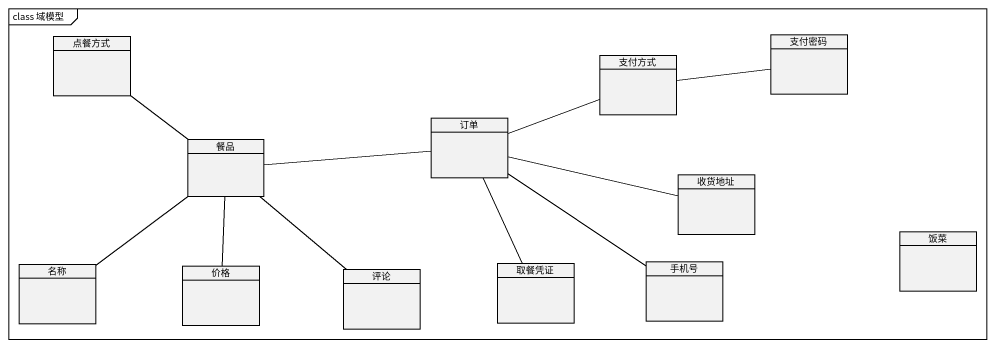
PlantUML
@startuml
mainframe class 域模型
hide circle
hide empty members
class 点餐方式
class 支付方式
class 支付密码
class 餐品
class 订单
class 收货地址
class 名称
class 取餐凭证
class 手机号
class 饭菜
class 价格
class 评论
点餐方式 -- 餐品
支付方式 -right- 支付密码
餐品 -right- 订单
餐品 -- 名称
餐品 -- 价格
餐品 -- 评论
订单 -right- 支付方式
订单 -right- 收货地址
订单 -- 取餐凭证
订单 -- 手机号
@enduml
